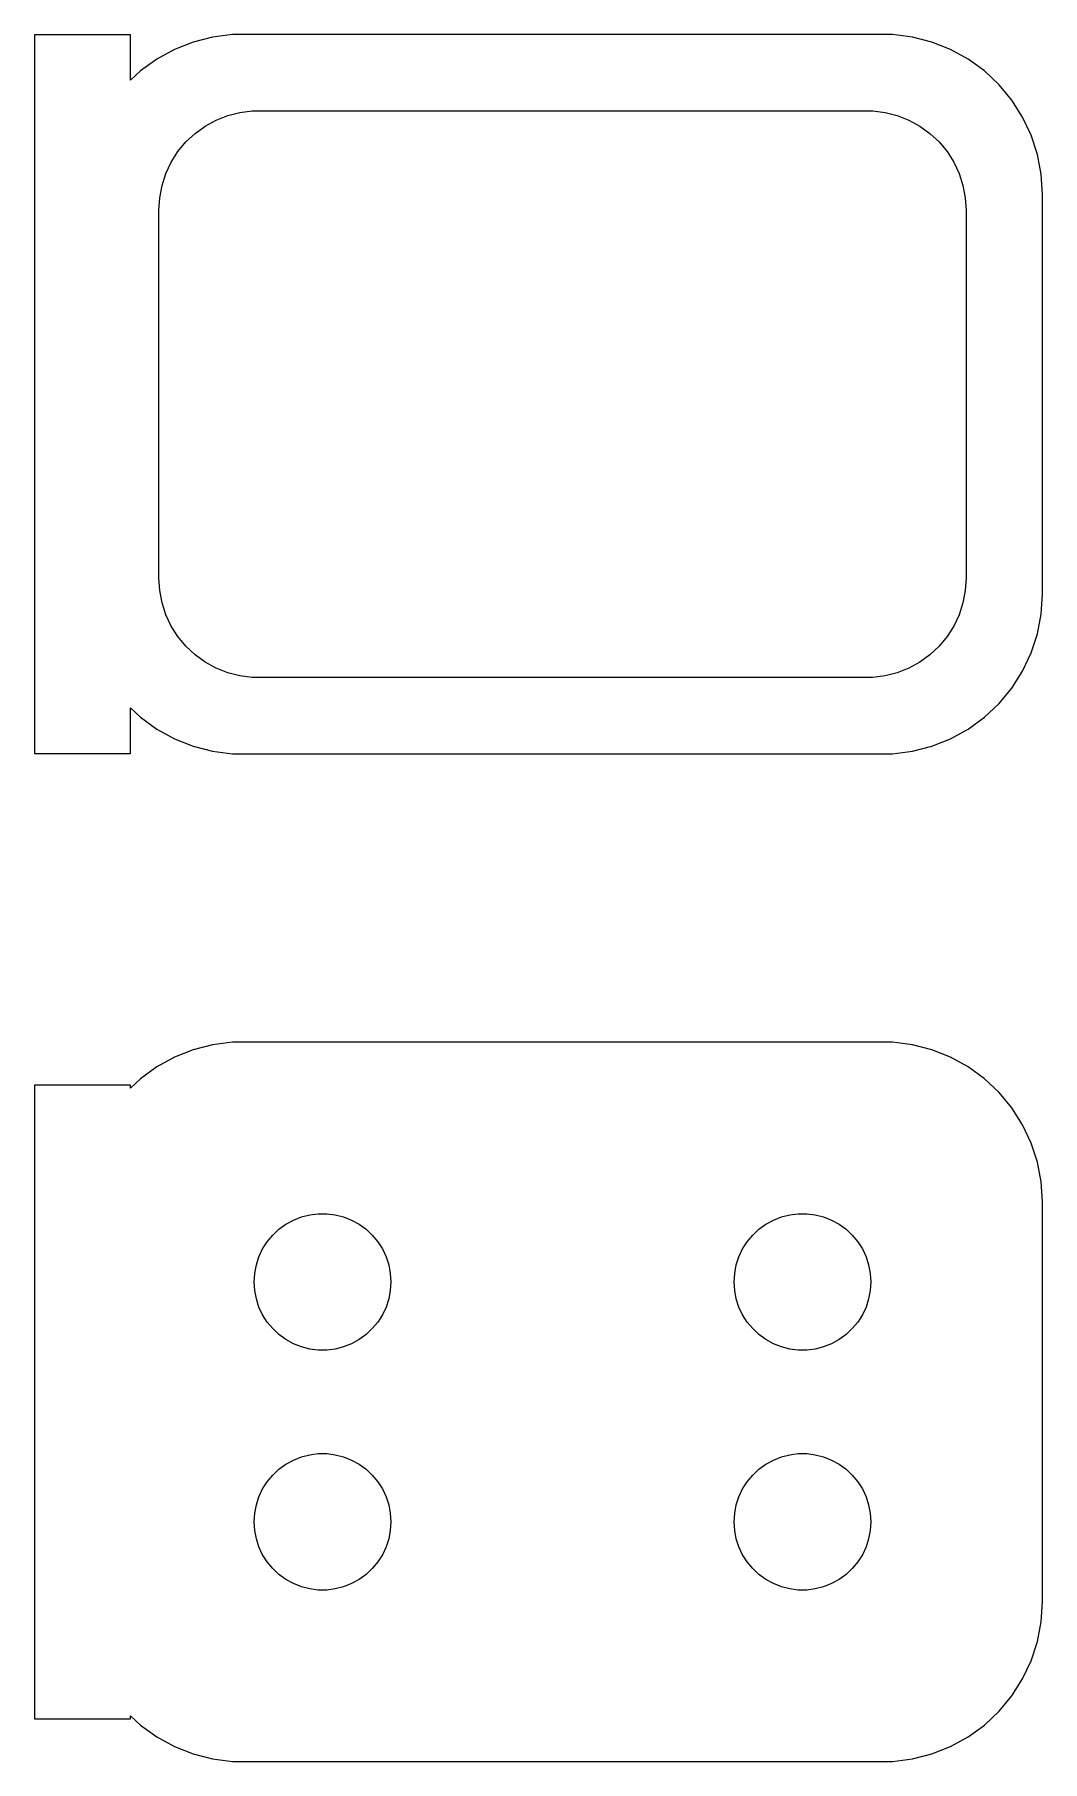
# Model space of a CAD drawing. Header units: metres. Extents: x -16.5 to 15, y 51.8 to 105.7.
import ezdxf

# ---------------------------------------------------------------- set-up
doc = ezdxf.new("R2010")
doc.units = ezdxf.units.M

msp = doc.modelspace()

# ---------------------------------------------------------------- linework, layer by layer
for p, q in [((-13.5, 105.729), (-16.5, 105.729)), ((-16.5, 105.729), (-16.5, 83.2707)), ((-13.5, 104.309), (-13.5, 105.729)), ((-12.1289, 105.274), (-12.6791, 104.972)), ((-11.5451, 105.505), (-12.1289, 105.274)), ((-10.9369, 105.661), (-11.5451, 105.505)), ((-10.3139, 105.74), (-10.9369, 105.661)), ((10.3139, 105.74), (-10.3139, 105.74)), ((10.9369, 105.661), (10.3139, 105.74)), ((11.5451, 105.505), (10.9369, 105.661)), ((12.1289, 105.274), (11.5451, 105.505)), ((12.6791, 104.972), (12.1289, 105.274)), ((-12.6791, 104.972), (-13.1871, 104.603)), ((13.1871, 104.603), (12.6791, 104.972)), ((-13.1871, 104.603), (-13.5, 104.309)), ((13.6448, 104.173), (13.1871, 104.603)), ((14.0451, 103.689), (13.6448, 104.173)), ((14.3815, 103.159), (14.0451, 103.689)), ((-10.8254, 103.067), (-10.4619, 103.211)), ((-10.4619, 103.211), (-10.0833, 103.308)), ((-10.0833, 103.308), (-9.69545, 103.357)), ((-9.69545, 103.357), (9.69545, 103.357)), ((9.69545, 103.357), (10.0833, 103.308)), ((10.0833, 103.308), (10.4619, 103.211)), ((10.4619, 103.211), (10.8254, 103.067)), ((14.6489, 102.591), (14.3815, 103.159)), ((-11.7692, 102.381), (-11.4842, 102.649)), ((-11.4842, 102.649), (-11.168, 102.878)), ((-11.168, 102.878), (-10.8254, 103.067)), ((10.8254, 103.067), (11.168, 102.878)), ((11.168, 102.878), (11.4842, 102.649)), ((11.4842, 102.649), (11.7692, 102.381)), ((14.8429, 101.993), (14.6489, 102.591)), ((-12.2279, 101.75), (-12.0184, 102.08)), ((-12.0184, 102.08), (-11.7692, 102.381)), ((11.7692, 102.381), (12.0184, 102.08)), ((12.0184, 102.08), (12.2279, 101.75)), ((-12.3943, 101.396), (-12.2279, 101.75)), ((12.2279, 101.75), (12.3943, 101.396)), ((14.9606, 101.377), (14.8429, 101.993)), ((-12.5884, 100.64), (-12.5151, 101.024)), ((-12.5151, 101.024), (-12.3943, 101.396)), ((12.3943, 101.396), (12.5151, 101.024)), ((12.5151, 101.024), (12.5884, 100.64)), ((15, 100.75), (14.9606, 101.377)), ((-12.6129, 100.25), (-12.5884, 100.64)), ((12.5884, 100.64), (12.6129, 100.25)), ((15, 88.25), (15, 100.75)), ((-12.6129, 88.75), (-12.6129, 100.25)), ((12.6129, 100.25), (12.6129, 88.75)), ((-12.5884, 88.3598), (-12.6129, 88.75)), ((12.6129, 88.75), (12.5884, 88.3598)), ((-12.5151, 87.9759), (-12.5884, 88.3598)), ((12.5884, 88.3598), (12.5151, 87.9759)), ((14.9606, 87.6233), (15, 88.25)), ((-12.3943, 87.6041), (-12.5151, 87.9759)), ((-12.2279, 87.2504), (-12.3943, 87.6041)), ((12.3943, 87.6041), (12.2279, 87.2504)), ((12.5151, 87.9759), (12.3943, 87.6041)), ((14.8429, 87.0066), (14.9606, 87.6233)), ((-12.0184, 86.9203), (-12.2279, 87.2504)), ((-11.7692, 86.6191), (-12.0184, 86.9203)), ((12.0184, 86.9203), (11.7692, 86.6191)), ((12.2279, 87.2504), (12.0184, 86.9203)), ((14.6489, 86.4094), (14.8429, 87.0066)), ((-11.4842, 86.3515), (-11.7692, 86.6191)), ((11.7692, 86.6191), (11.4842, 86.3515)), ((14.3815, 85.8412), (14.6489, 86.4094)), ((-11.168, 86.1217), (-11.4842, 86.3515)), ((-10.8254, 85.9333), (-11.168, 86.1217)), ((-10.4619, 85.7894), (-10.8254, 85.9333)), ((10.8254, 85.9333), (10.4619, 85.7894)), ((11.168, 86.1217), (10.8254, 85.9333)), ((11.4842, 86.3515), (11.168, 86.1217)), ((14.0451, 85.3111), (14.3815, 85.8412)), ((-10.0833, 85.6922), (-10.4619, 85.7894)), ((-9.69545, 85.6432), (-10.0833, 85.6922)), ((9.69545, 85.6432), (-9.69545, 85.6432)), ((10.0833, 85.6922), (9.69545, 85.6432)), ((10.4619, 85.7894), (10.0833, 85.6922)), ((13.6448, 84.8273), (14.0451, 85.3111)), ((13.1871, 84.3974), (13.6448, 84.8273)), ((-13.5, 83.2707), (-13.5, 84.6913)), ((-13.5, 84.6913), (-13.1871, 84.3974)), ((-13.1871, 84.3974), (-12.6791, 84.0284)), ((12.6791, 84.0284), (13.1871, 84.3974)), ((-12.6791, 84.0284), (-12.1289, 83.7259)), ((-12.1289, 83.7259), (-11.5451, 83.4947)), ((11.5451, 83.4947), (12.1289, 83.7259)), ((12.1289, 83.7259), (12.6791, 84.0284)), ((-16.5, 83.2707), (-13.5, 83.2707)), ((-11.5451, 83.4947), (-10.9369, 83.3386)), ((-10.9369, 83.3386), (-10.3139, 83.2599)), ((-10.3139, 83.2599), (10.3139, 83.2599)), ((10.3139, 83.2599), (10.9369, 83.3386)), ((10.9369, 83.3386), (11.5451, 83.4947)), ((-11.5451, 74.0053), (-12.1289, 73.7741)), ((-10.9369, 74.1614), (-11.5451, 74.0053)), ((-10.3139, 74.2401), (-10.9369, 74.1614)), ((10.3139, 74.2401), (-10.3139, 74.2401)), ((10.9369, 74.1614), (10.3139, 74.2401)), ((11.5451, 74.0053), (10.9369, 74.1614)), ((12.1289, 73.7741), (11.5451, 74.0053)), ((-12.6791, 73.4716), (-13.1871, 73.1026)), ((-12.1289, 73.7741), (-12.6791, 73.4716)), ((12.6791, 73.4716), (12.1289, 73.7741)), ((13.1871, 73.1026), (12.6791, 73.4716)), ((-13.5, 72.9026), (-16.5, 72.9026)), ((-16.5, 72.9026), (-16.5, 53.0974)), ((-13.1871, 73.1026), (-13.5, 72.8087)), ((-13.5, 72.8087), (-13.5, 72.9026)), ((13.6448, 72.6727), (13.1871, 73.1026)), ((14.0451, 72.1889), (13.6448, 72.6727)), ((14.3815, 71.6588), (14.0451, 72.1889)), ((14.6489, 71.0906), (14.3815, 71.6588)), ((14.8429, 70.4934), (14.6489, 71.0906)), ((14.9606, 69.8767), (14.8429, 70.4934)), ((15, 69.25), (14.9606, 69.8767)), ((15, 56.75), (15, 69.25)), ((-8.64413, 68.5529), (-8.40915, 68.6821)), ((-8.40915, 68.6821), (-8.15984, 68.7808)), ((-8.15984, 68.7808), (-7.9001, 68.8475)), ((-7.9001, 68.8475), (-7.63406, 68.8811)), ((-7.63406, 68.8811), (-7.36592, 68.8811)), ((-7.36592, 68.8811), (-7.09988, 68.8475)), ((-7.09988, 68.8475), (-6.84015, 68.7808)), ((-6.84015, 68.7808), (-6.59084, 68.6821)), ((-6.59084, 68.6821), (-6.35585, 68.5529)), ((6.35585, 68.5529), (6.59084, 68.6821)), ((6.59084, 68.6821), (6.84015, 68.7808)), ((6.84015, 68.7808), (7.09988, 68.8475)), ((7.09988, 68.8475), (7.36592, 68.8811)), ((7.36592, 68.8811), (7.63406, 68.8811)), ((7.63406, 68.8811), (7.9001, 68.8475)), ((7.9001, 68.8475), (8.15984, 68.7808)), ((8.15984, 68.7808), (8.40915, 68.6821)), ((8.40915, 68.6821), (8.64413, 68.5529)), ((-9.22748, 68.0051), (-9.05655, 68.2117)), ((-9.05655, 68.2117), (-8.86108, 68.3953)), ((-8.86108, 68.3953), (-8.64413, 68.5529)), ((-6.35585, 68.5529), (-6.1389, 68.3953)), ((-6.1389, 68.3953), (-5.94344, 68.2117)), ((-5.94344, 68.2117), (-5.77251, 68.0051)), ((5.77251, 68.0051), (5.94344, 68.2117)), ((5.94344, 68.2117), (6.1389, 68.3953)), ((6.1389, 68.3953), (6.35585, 68.5529)), ((8.64413, 68.5529), (8.86108, 68.3953)), ((8.86108, 68.3953), (9.05655, 68.2117)), ((9.05655, 68.2117), (9.22748, 68.0051)), ((-9.56821, 67.281), (-9.48534, 67.536)), ((-9.48534, 67.536), (-9.37117, 67.7787)), ((-9.37117, 67.7787), (-9.22748, 68.0051)), ((-5.77251, 68.0051), (-5.62881, 67.7787)), ((-5.62881, 67.7787), (-5.51465, 67.536)), ((-5.51465, 67.536), (-5.43178, 67.281)), ((5.43178, 67.281), (5.51465, 67.536)), ((5.51465, 67.536), (5.62881, 67.7787)), ((5.62881, 67.7787), (5.77251, 68.0051)), ((9.22748, 68.0051), (9.37117, 67.7787)), ((9.37117, 67.7787), (9.48534, 67.536)), ((9.48534, 67.536), (9.56821, 67.281)), ((-9.63528, 66.75), (-9.61845, 67.0176)), ((-9.61845, 67.0176), (-9.56821, 67.281)), ((-5.43178, 67.281), (-5.38153, 67.0176)), ((-5.38153, 67.0176), (-5.3647, 66.75)), ((5.3647, 66.75), (5.38153, 67.0176)), ((5.38153, 67.0176), (5.43178, 67.281)), ((9.56821, 67.281), (9.61845, 67.0176)), ((9.61845, 67.0176), (9.63528, 66.75)), ((-9.61845, 66.4824), (-9.63528, 66.75)), ((-9.56821, 66.219), (-9.61845, 66.4824)), ((-5.38153, 66.4824), (-5.43178, 66.219)), ((-5.3647, 66.75), (-5.38153, 66.4824)), ((5.38153, 66.4824), (5.3647, 66.75)), ((5.43178, 66.219), (5.38153, 66.4824)), ((9.61845, 66.4824), (9.56821, 66.219)), ((9.63528, 66.75), (9.61845, 66.4824)), ((-9.48534, 65.9639), (-9.56821, 66.219)), ((-9.37117, 65.7213), (-9.48534, 65.9639)), ((-5.51465, 65.9639), (-5.62881, 65.7213)), ((-5.43178, 66.219), (-5.51465, 65.9639)), ((5.51465, 65.9639), (5.43178, 66.219)), ((5.62881, 65.7213), (5.51465, 65.9639)), ((9.48534, 65.9639), (9.37117, 65.7213)), ((9.56821, 66.219), (9.48534, 65.9639)), ((-9.22748, 65.4949), (-9.37117, 65.7213)), ((-9.05655, 65.2883), (-9.22748, 65.4949)), ((-5.77251, 65.4949), (-5.94344, 65.2883)), ((-5.62881, 65.7213), (-5.77251, 65.4949)), ((5.77251, 65.4949), (5.62881, 65.7213)), ((5.94344, 65.2883), (5.77251, 65.4949)), ((9.22748, 65.4949), (9.05655, 65.2883)), ((9.37117, 65.7213), (9.22748, 65.4949)), ((-8.86108, 65.1047), (-9.05655, 65.2883)), ((-8.64413, 64.9471), (-8.86108, 65.1047)), ((-8.40915, 64.8179), (-8.64413, 64.9471)), ((-8.15984, 64.7192), (-8.40915, 64.8179)), ((-6.59084, 64.8179), (-6.84015, 64.7192)), ((-6.35585, 64.9471), (-6.59084, 64.8179)), ((-6.1389, 65.1047), (-6.35585, 64.9471)), ((-5.94344, 65.2883), (-6.1389, 65.1047)), ((6.1389, 65.1047), (5.94344, 65.2883)), ((6.35585, 64.9471), (6.1389, 65.1047)), ((6.59084, 64.8179), (6.35585, 64.9471)), ((6.84015, 64.7192), (6.59084, 64.8179)), ((8.40915, 64.8179), (8.15984, 64.7192)), ((8.64413, 64.9471), (8.40915, 64.8179)), ((8.86108, 65.1047), (8.64413, 64.9471)), ((9.05655, 65.2883), (8.86108, 65.1047)), ((-7.9001, 64.6525), (-8.15984, 64.7192)), ((-7.63406, 64.6189), (-7.9001, 64.6525)), ((-7.36592, 64.6189), (-7.63406, 64.6189)), ((-7.09988, 64.6525), (-7.36592, 64.6189)), ((-6.84015, 64.7192), (-7.09988, 64.6525)), ((7.09988, 64.6525), (6.84015, 64.7192)), ((7.36592, 64.6189), (7.09988, 64.6525)), ((7.63406, 64.6189), (7.36592, 64.6189)), ((7.9001, 64.6525), (7.63406, 64.6189)), ((8.15984, 64.7192), (7.9001, 64.6525)), ((-8.86108, 60.8953), (-8.64413, 61.0529)), ((-8.64413, 61.0529), (-8.40915, 61.1821)), ((-8.40915, 61.1821), (-8.15984, 61.2808)), ((-8.15984, 61.2808), (-7.9001, 61.3475)), ((-7.9001, 61.3475), (-7.63406, 61.3811)), ((-7.63406, 61.3811), (-7.36592, 61.3811)), ((-7.36592, 61.3811), (-7.09988, 61.3475)), ((-7.09988, 61.3475), (-6.84015, 61.2808)), ((-6.84015, 61.2808), (-6.59084, 61.1821)), ((-6.59084, 61.1821), (-6.35585, 61.0529)), ((-6.35585, 61.0529), (-6.1389, 60.8953)), ((6.1389, 60.8953), (6.35585, 61.0529)), ((6.35585, 61.0529), (6.59084, 61.1821)), ((6.59084, 61.1821), (6.84015, 61.2808)), ((6.84015, 61.2808), (7.09988, 61.3475)), ((7.09988, 61.3475), (7.36592, 61.3811)), ((7.36592, 61.3811), (7.63406, 61.3811)), ((7.63406, 61.3811), (7.9001, 61.3475)), ((7.9001, 61.3475), (8.15984, 61.2808)), ((8.15984, 61.2808), (8.40915, 61.1821)), ((8.40915, 61.1821), (8.64413, 61.0529)), ((8.64413, 61.0529), (8.86108, 60.8953)), ((-9.37117, 60.2787), (-9.22748, 60.5051)), ((-9.22748, 60.5051), (-9.05655, 60.7117)), ((-9.05655, 60.7117), (-8.86108, 60.8953)), ((-6.1389, 60.8953), (-5.94344, 60.7117)), ((-5.94344, 60.7117), (-5.77251, 60.5051)), ((-5.77251, 60.5051), (-5.62881, 60.2787)), ((5.62881, 60.2787), (5.77251, 60.5051)), ((5.77251, 60.5051), (5.94344, 60.7117)), ((5.94344, 60.7117), (6.1389, 60.8953)), ((8.86108, 60.8953), (9.05655, 60.7117)), ((9.05655, 60.7117), (9.22748, 60.5051)), ((9.22748, 60.5051), (9.37117, 60.2787)), ((-9.56821, 59.781), (-9.48534, 60.0361)), ((-9.48534, 60.0361), (-9.37117, 60.2787)), ((-5.62881, 60.2787), (-5.51465, 60.0361)), ((-5.51465, 60.0361), (-5.43178, 59.781)), ((5.43178, 59.781), (5.51465, 60.0361)), ((5.51465, 60.0361), (5.62881, 60.2787)), ((9.37117, 60.2787), (9.48534, 60.0361)), ((9.48534, 60.0361), (9.56821, 59.781)), ((-9.63528, 59.25), (-9.61845, 59.5176)), ((-9.61845, 59.5176), (-9.56821, 59.781)), ((-5.43178, 59.781), (-5.38153, 59.5176)), ((-5.38153, 59.5176), (-5.3647, 59.25)), ((5.3647, 59.25), (5.38153, 59.5176)), ((5.38153, 59.5176), (5.43178, 59.781)), ((9.56821, 59.781), (9.61845, 59.5176)), ((9.61845, 59.5176), (9.63528, 59.25)), ((-9.61845, 58.9824), (-9.63528, 59.25)), ((-9.56821, 58.719), (-9.61845, 58.9824)), ((-5.38153, 58.9824), (-5.43178, 58.719)), ((-5.3647, 59.25), (-5.38153, 58.9824)), ((5.38153, 58.9824), (5.3647, 59.25)), ((5.43178, 58.719), (5.38153, 58.9824)), ((9.61845, 58.9824), (9.56821, 58.719)), ((9.63528, 59.25), (9.61845, 58.9824)), ((-9.48534, 58.464), (-9.56821, 58.719)), ((-9.37117, 58.2213), (-9.48534, 58.464)), ((-5.51465, 58.464), (-5.62881, 58.2213)), ((-5.43178, 58.719), (-5.51465, 58.464)), ((5.51465, 58.464), (5.43178, 58.719)), ((5.62881, 58.2213), (5.51465, 58.464)), ((9.48534, 58.464), (9.37117, 58.2213)), ((9.56821, 58.719), (9.48534, 58.464)), ((-9.22748, 57.9949), (-9.37117, 58.2213)), ((-9.05655, 57.7883), (-9.22748, 57.9949)), ((-8.86108, 57.6047), (-9.05655, 57.7883)), ((-5.94344, 57.7883), (-6.1389, 57.6047)), ((-5.77251, 57.9949), (-5.94344, 57.7883)), ((-5.62881, 58.2213), (-5.77251, 57.9949)), ((5.77251, 57.9949), (5.62881, 58.2213)), ((5.94344, 57.7883), (5.77251, 57.9949)), ((6.1389, 57.6047), (5.94344, 57.7883)), ((9.05655, 57.7883), (8.86108, 57.6047)), ((9.22748, 57.9949), (9.05655, 57.7883)), ((9.37117, 58.2213), (9.22748, 57.9949)), ((-8.64413, 57.4471), (-8.86108, 57.6047)), ((-8.40915, 57.3179), (-8.64413, 57.4471)), ((-8.15984, 57.2192), (-8.40915, 57.3179)), ((-7.9001, 57.1525), (-8.15984, 57.2192)), ((-6.84015, 57.2192), (-7.09988, 57.1525)), ((-6.59084, 57.3179), (-6.84015, 57.2192)), ((-6.35585, 57.4471), (-6.59084, 57.3179)), ((-6.1389, 57.6047), (-6.35585, 57.4471)), ((6.35585, 57.4471), (6.1389, 57.6047)), ((6.59084, 57.3179), (6.35585, 57.4471)), ((6.84015, 57.2192), (6.59084, 57.3179)), ((7.09988, 57.1525), (6.84015, 57.2192)), ((8.15984, 57.2192), (7.9001, 57.1525)), ((8.40915, 57.3179), (8.15984, 57.2192)), ((8.64413, 57.4471), (8.40915, 57.3179)), ((8.86108, 57.6047), (8.64413, 57.4471)), ((-7.63406, 57.1189), (-7.9001, 57.1525)), ((-7.36592, 57.1189), (-7.63406, 57.1189)), ((-7.09988, 57.1525), (-7.36592, 57.1189)), ((7.36592, 57.1189), (7.09988, 57.1525)), ((7.63406, 57.1189), (7.36592, 57.1189)), ((7.9001, 57.1525), (7.63406, 57.1189)), ((14.9606, 56.1233), (15, 56.75)), ((14.8429, 55.5066), (14.9606, 56.1233)), ((14.6489, 54.9094), (14.8429, 55.5066)), ((14.3815, 54.3412), (14.6489, 54.9094)), ((14.0451, 53.8111), (14.3815, 54.3412)), ((13.6448, 53.3273), (14.0451, 53.8111)), ((-16.5, 53.0974), (-13.5, 53.0974)), ((-13.5, 53.0974), (-13.5, 53.1913)), ((-13.5, 53.1913), (-13.1871, 52.8974)), ((13.1871, 52.8974), (13.6448, 53.3273)), ((-13.1871, 52.8974), (-12.6791, 52.5284)), ((-12.6791, 52.5284), (-12.1289, 52.2259)), ((12.1289, 52.2259), (12.6791, 52.5284)), ((12.6791, 52.5284), (13.1871, 52.8974)), ((-12.1289, 52.2259), (-11.5451, 51.9947)), ((-11.5451, 51.9947), (-10.9369, 51.8386)), ((-10.9369, 51.8386), (-10.3139, 51.7599)), ((10.3139, 51.7599), (10.9369, 51.8386)), ((10.9369, 51.8386), (11.5451, 51.9947)), ((11.5451, 51.9947), (12.1289, 52.2259)), ((-10.3139, 51.7599), (10.3139, 51.7599))]:
    msp.add_line(p, q)

doc.saveas('drawing.dxf')
